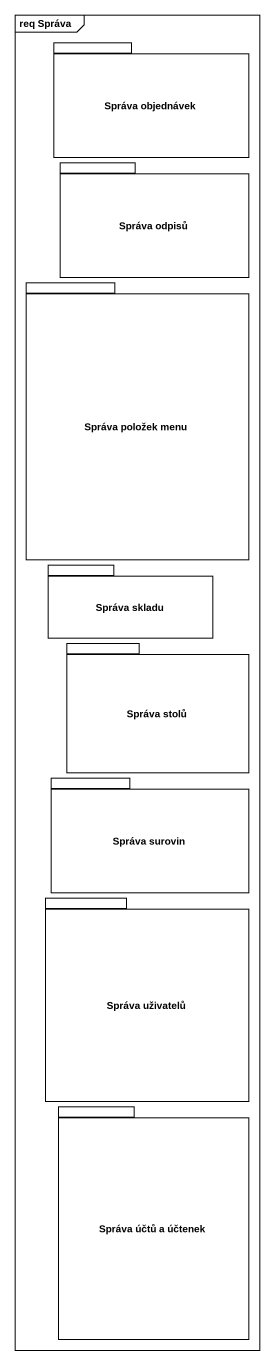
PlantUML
@startuml
mainframe req Správa
package "Správa objednávek" as Správa_objednávek {
}
package "Správa odpisů" as Správa_odpisů {
}
package "Správa položek menu" as Správa_položek_menu {
}
package "Správa skladu" as Správa_skladu {
}
package "Správa stolů" as Správa_stolů {
}
package "Správa surovin" as Správa_surovin {
}
package "Správa uživatelů" as Správa_uživatelů {
}
package "Správa účtů a účtenek" as Správa_účtů_a_účtenek {
}
@enduml
